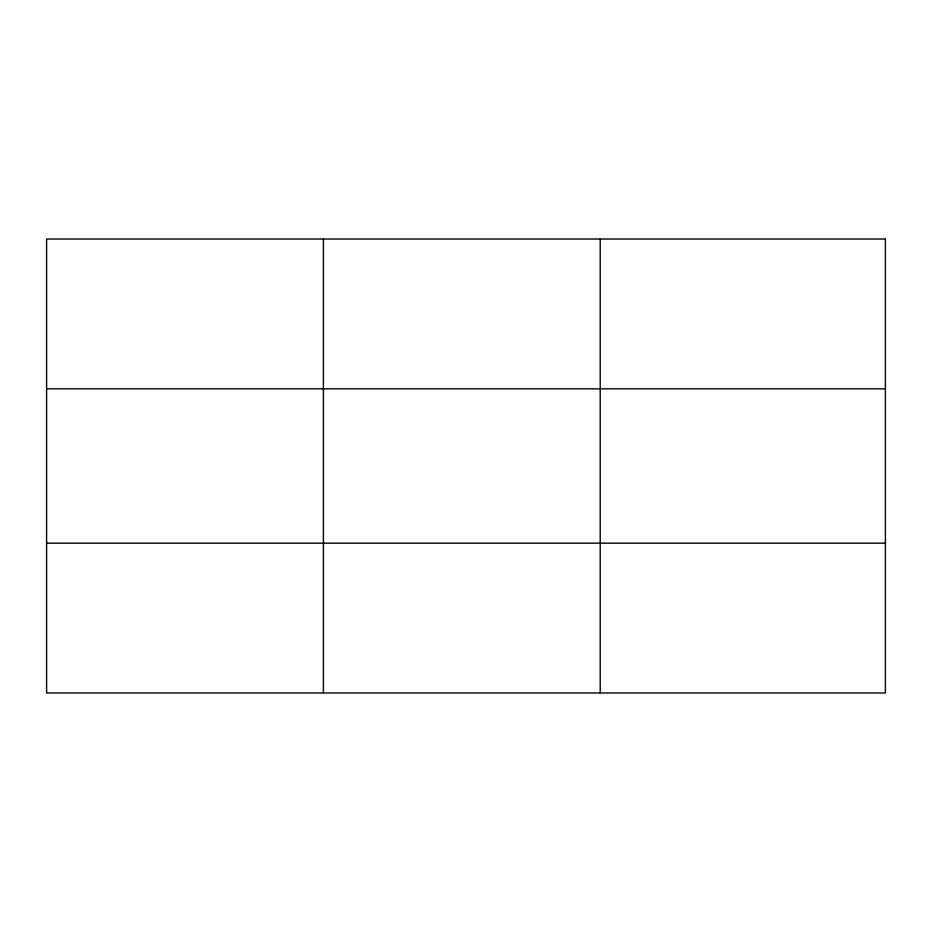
<?xml version="1.0" encoding="UTF-8"?>
<svg xmlns="http://www.w3.org/2000/svg" width="932" height="932" viewBox="0 0 932 932"><rect width="100%" height="100%" fill="white"/><g stroke="black" fill="none" stroke-linecap="round" stroke-linejoin="round"><path stroke-width="1.4" d="M323.404 239.023L323.404 692.977M600.208 239.023L600.208 692.977M46.6 388.83L885.4 388.83M46.6 543.17L885.4 543.17M885.4 239.023L885.4 692.977L46.6 692.977L46.6 239.023L885.4 239.023"/></g></svg>
